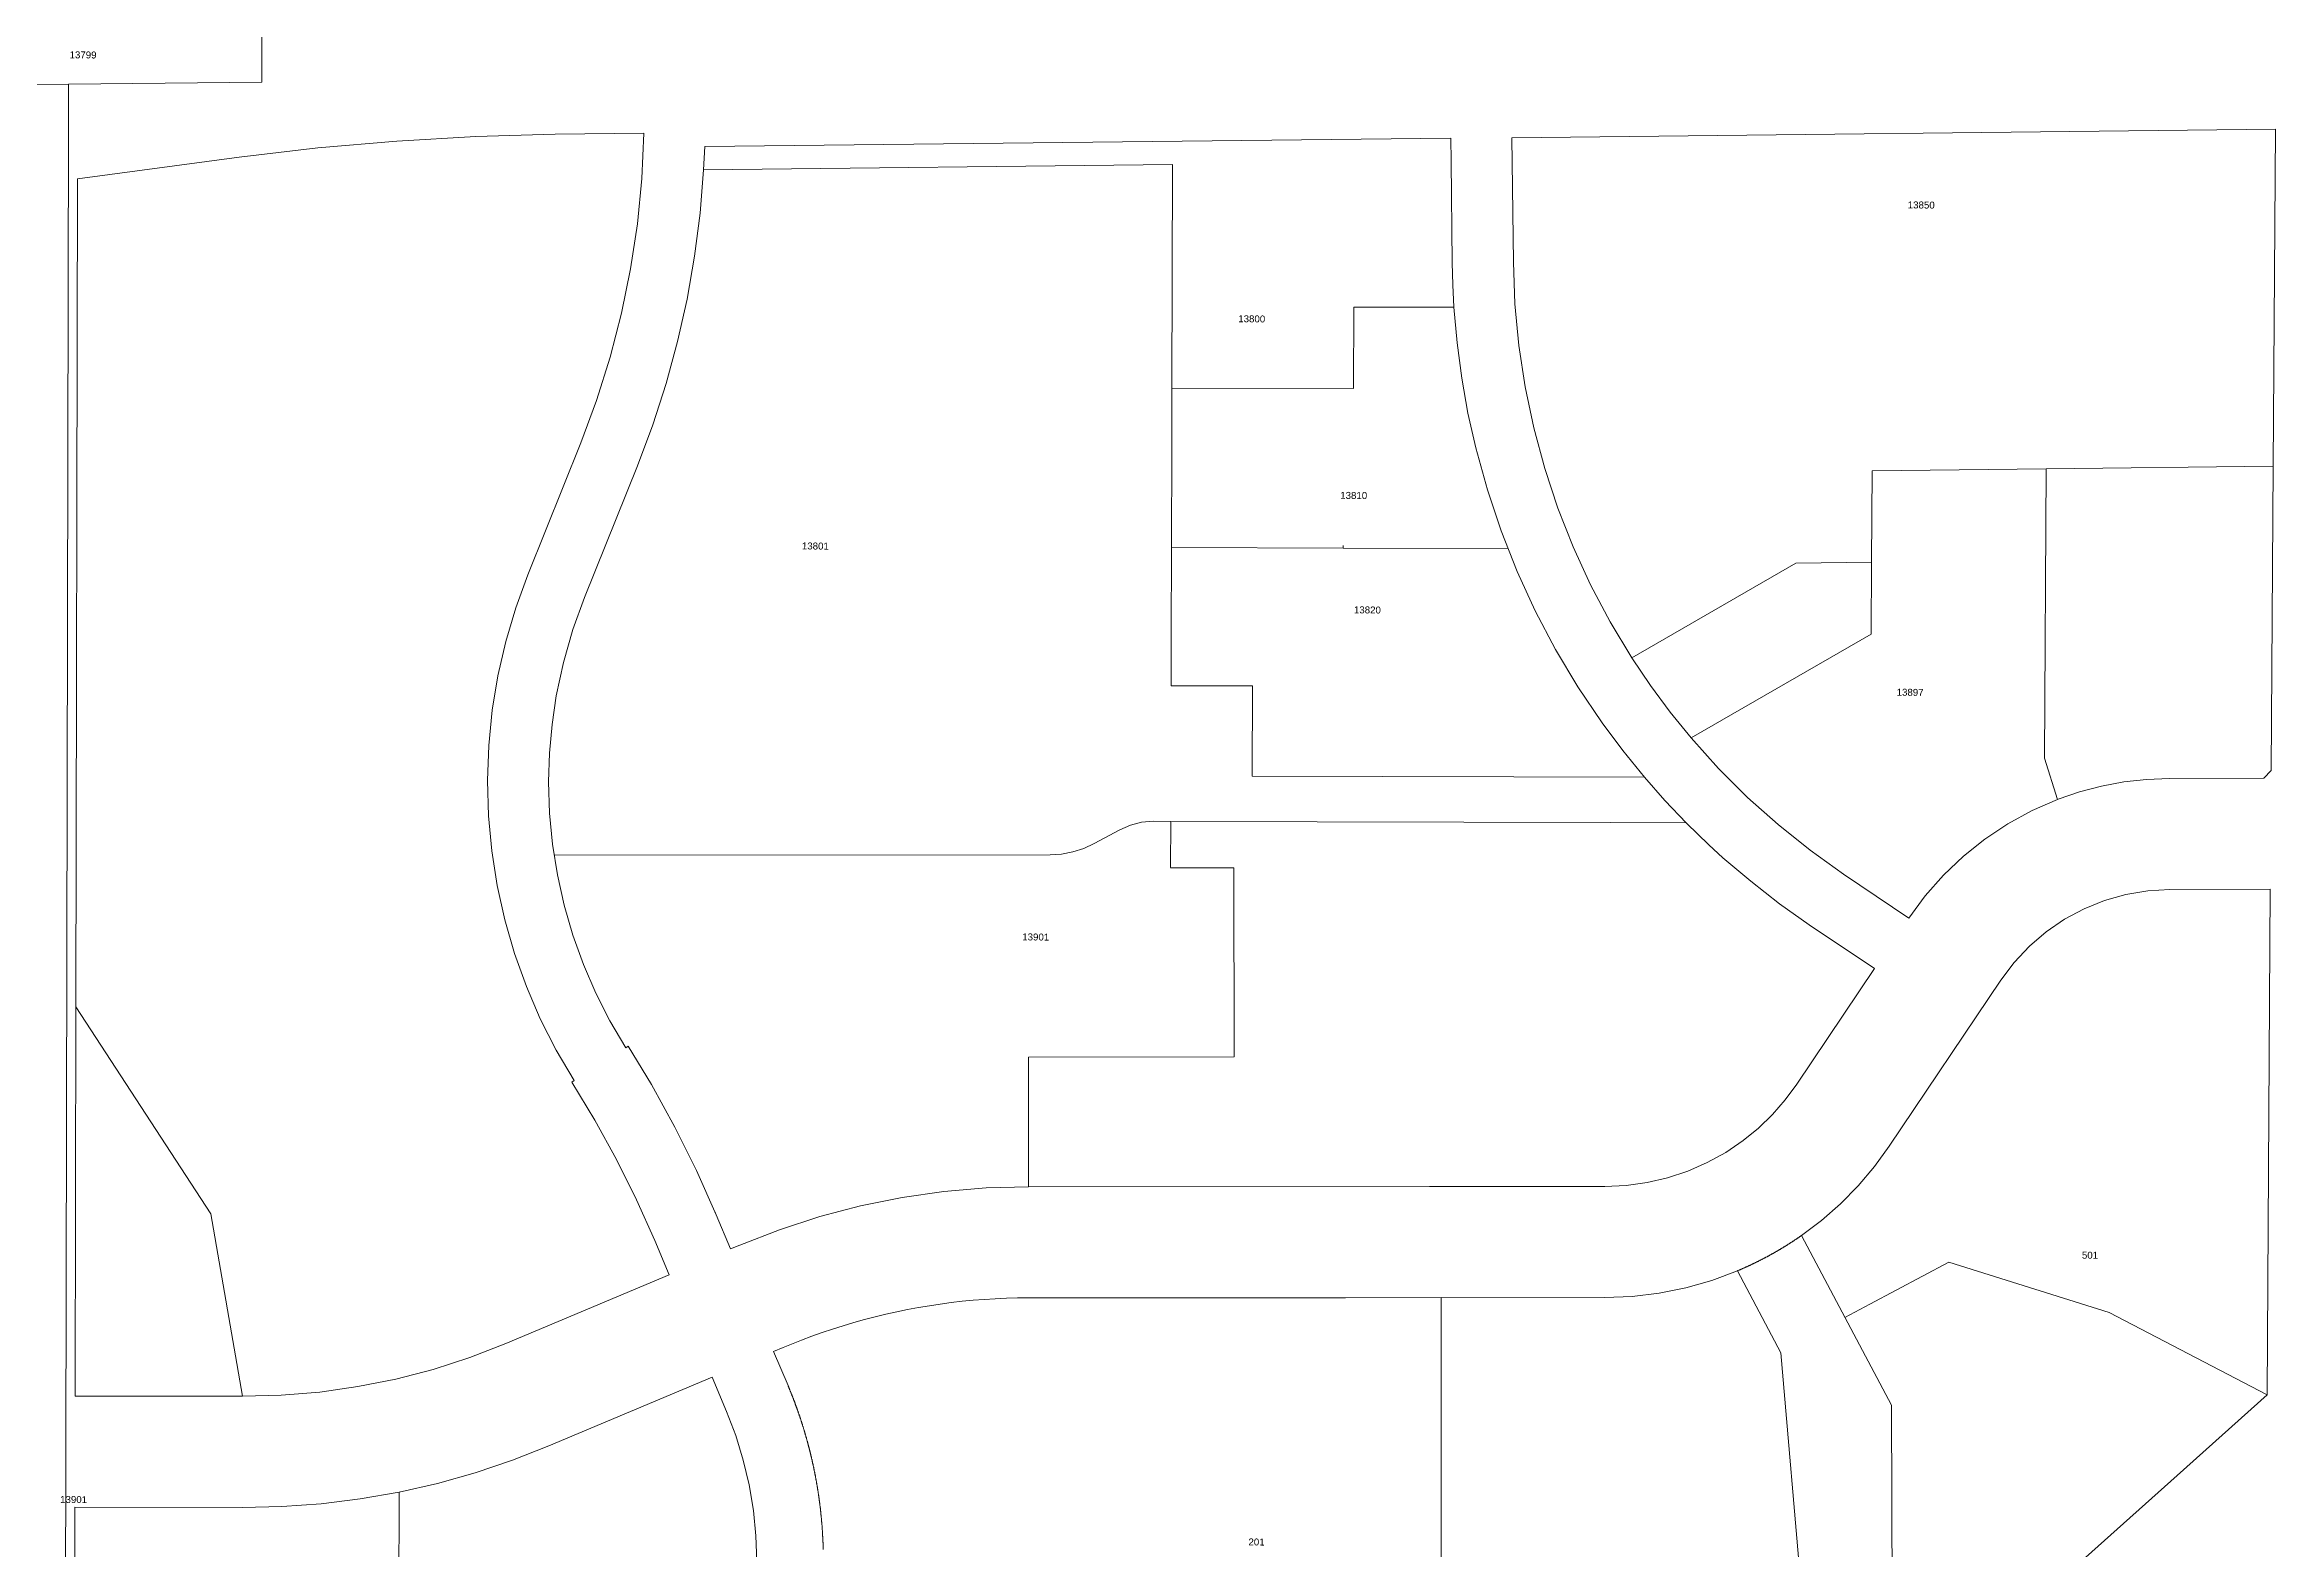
# Model space of a CAD drawing. Header units: feet. Extents: x 2808417 to 2820762, y 948624 to 970780.
# Drawn here: x 2812329 to 2814738, y 966613 to 968238 of the extents above; entities that cross this region are included whole.
import ezdxf
from ezdxf.enums import TextEntityAlignment as Align

# ---------------------------------------------------------------- set-up
doc = ezdxf.new("R2010")
doc.units = ezdxf.units.FT
doc.header["$LTSCALE"] = 0.015
doc.header["$MEASUREMENT"] = 0
doc.layers.add('Dakota County Addresses', color=7, linetype='Continuous')
doc.layers.add('Dakota County Parcels', color=7, linetype='Continuous')
doc.styles.add('Dimensions 100', font='arial.ttf')

# ---------------------------------------------------------------- blocks, each defined once
blk = doc.blocks.new('ACMAP_ANN_TEMPLATE_Dakota County Addresses')
at = {"layer": 'Dakota County Addresses', "style": 'Dimensions 100'}
blk.add_attdef('DakotaCountyAddress', text='', height=50, dxfattribs=at).set_placement((0, 0), align=Align.CENTER)

msp = doc.modelspace()

# ---------------------------------------------------------------- linework, layer by layer
at = {"layer": 'Dakota County Parcels', "lineweight": 5}
for p, q in [((2812563.9, 968247.2), (2812563.8, 968197.2)), ((2812355.1, 968194.9), (2812563.8, 968197.2)), ((2812880.4, 968141.1), (2812976.3, 968141.9)), ((2813847.4, 968136.5), (2813042, 968127.5)), ((2813847.7, 968111.6), (2813847.4, 968136.5)), ((2814737.7, 968146.4), (2813913.5, 968137.2)), ((2813913.5, 968137.2), (2813915, 968002.9)), ((2814737.7, 968146.4), (2814735.3, 967782.5)), ((2812364.9, 968092.7), (2812539.4, 968116.1)), ((2813040.8, 968102.6), (2813042, 968127.5)), ((2813547.1, 968108.3), (2813040.8, 968102.6)), ((2813546.4, 967867), (2813547.1, 968108.3)), ((2813848.9, 968002.2), (2813847.7, 968111.6)), ((2812363.1, 967199), (2812364.9, 968092.7)), ((2813742.7, 967954.4), (2813742.4, 967866.5)), ((2813850.8, 967954.2), (2813742.7, 967954.4)), ((2813546.2, 967803.4), (2813546.4, 967867)), ((2813742.4, 967866.5), (2813546.4, 967867)), ((2812850.9, 967665.5), (2812908.2, 967807.8)), ((2813545.9, 967694.8), (2813546.2, 967803.4)), ((2812912.2, 967640.9), (2812969.4, 967783.1)), ((2814302.4, 967777.6), (2814301.7, 967678.9)), ((2814490.3, 967779.7), (2814302.4, 967777.6)), ((2814490.3, 967779.7), (2814488.3, 967467.3)), ((2814735.3, 967782.5), (2814490.3, 967779.7)), ((2814735.3, 967782.5), (2814733.2, 967454.1)), ((2813545.7, 967599.3), (2813545.9, 967694.8)), ((2813731.4, 967694.3), (2813731.4, 967697)), ((2814220.1, 967678), (2814042.9, 967575.8)), ((2814301.7, 967678.9), (2814220.1, 967678)), ((2814301.7, 967678.9), (2814301.2, 967601.3)), ((2813545.5, 967545.7), (2813545.7, 967599.3)), ((2814301.2, 967601.3), (2814107, 967489.3)), ((2813545.5, 967545.7), (2813633.3, 967545.5)), ((2813633, 967448.1), (2813633.3, 967545.5)), ((2814488.3, 967467.3), (2814502.3, 967422.8)), ((2813633, 967448.1), (2814056.4, 967446.9)), ((2814725.1, 967446), (2814623.2, 967445.6)), ((2814733.2, 967454.1), (2814725.1, 967446)), ((2813490.3, 967390.2), (2813462.4, 967375.2)), ((2813545.2, 967399.2), (2813526.1, 967399.3)), ((2813545, 967349.3), (2813545.2, 967399.2)), ((2813545.2, 967399.2), (2814019.4, 967397.9)), ((2814019.4, 967397.9), (2814101.5, 967397.7)), ((2813414.9, 967363.1), (2812879.3, 967362.9)), ((2814126.2, 967373.8), (2814141.3, 967360)), ((2813545, 967349), (2813613.3, 967349)), ((2813613.3, 967349), (2813613.4, 967145)), ((2814271.3, 967342.4), (2814341.9, 967294.9)), ((2814623.7, 967325.7), (2814732.2, 967326.2)), ((2814728.7, 966780.1), (2814732.2, 967326.2)), ((2814234.5, 967287.7), (2814305, 967240.3)), ((2814221.1, 967115.6), (2814305, 967240.3)), ((2814320.7, 967048.6), (2814441.4, 967228)), ((2812362.3, 966779), (2812363.1, 967199)), ((2812363.1, 967199), (2812508.9, 966975.7)), ((2812956.7, 967154.9), (2812959.3, 967156.5)), ((2812984.4, 967115.2), (2812959.3, 967156.5)), ((2813391.5, 967144.9), (2813613.4, 967145)), ((2813391.5, 967004.9), (2813391.5, 967144.9)), ((2812898.5, 967117.9), (2812901, 967119.6)), ((2813391.5, 967004.9), (2813824.5, 967005.1)), ((2813824.5, 967005.1), (2814013.8, 967005.2)), ((2813054.4, 966974.6), (2813052.9, 966978.1)), ((2812508.9, 966975.7), (2812543.1, 966778.7)), ((2813054.4, 966974.6), (2813069.9, 966937.7)), ((2814323.1, 966769.1), (2814225.9, 966952.2)), ((2812988, 966946.7), (2813003.5, 966909.8)), ((2813069.9, 966937.7), (2813080, 966942)), ((2812827.2, 966835.7), (2813003.5, 966909.8)), ((2814157.8, 966914.4), (2814156.8, 966914)), ((2814203.6, 966825.7), (2814156.8, 966914.1)), ((2814558.4, 966869.1), (2814385.1, 966923.4)), ((2813391.5, 966884.9), (2813733.9, 966885.1)), ((2813733.9, 966885.1), (2813836.9, 966885.2)), ((2814013.9, 966885.2), (2813836.9, 966885.1)), ((2813837, 966591.4), (2813836.9, 966885.2)), ((2814728.7, 966780.1), (2814558.4, 966869.1)), ((2813126.5, 966831.4), (2813116.4, 966827.1)), ((2813116.4, 966827.1), (2813131.9, 966790.3)), ((2814203.6, 966825.7), (2814230.7, 966513.4)), ((2813050.1, 966799.2), (2812873.7, 966725.1)), ((2813065.6, 966762.4), (2813050.1, 966799.2)), ((2812362.3, 966779), (2812543.1, 966778.7)), ((2814323.1, 966769.1), (2814324.4, 966418.3)), ((2812712.1, 966675.3), (2812711.7, 966518.3)), ((2812361.8, 966519), (2812362.1, 966659)), ((2812362.1, 966659), (2812542.9, 966658.7))]:
    msp.add_line(p, q, dxfattribs=at)
for points in [[(2812305.1, 968194.3), (2812305.1, 968194.3), (2812355.1, 968194.9)], [(2812355.1, 968194.9), (2812355, 968150.9), (2812352.2, 966719), (2812351.2, 966229.9)], [(2812880.4, 968141.1), (2812794.9, 968138.6), (2812709.5, 968133.6), (2812624.3, 968126.1), (2812539.4, 968116.1)], [(2812908.2, 967807.8), (2812925.3, 967853.7), (2812940, 967900.4), (2812952.2, 967947.8), (2812962, 967995.8), (2812969.3, 968044.2), (2812974.1, 968093), (2812976.3, 968141.9)], [(2812969.4, 967783.1), (2812985.9, 967827.1), (2813000.4, 967871.8), (2813012.7, 967917.1), (2813023, 967962.9), (2813031.1, 968009.2), (2813037.1, 968055.8), (2813040.8, 968102.6)], [(2813848.9, 968002.2), (2813849.5, 967978.2), (2813850.8, 967954.2)], [(2813915, 968002.9), (2813916.7, 967957.7), (2813921, 967912.8), (2813927.8, 967868.1), (2813937.1, 967823.9), (2813948.8, 967780.3), (2813963, 967737.4), (2813979.5, 967695.4), (2813998.4, 967654.4), (2814019.5, 967614.5), (2814042.9, 967575.8)], [(2813850.8, 967954.2), (2813854.2, 967915.9), (2813859.2, 967877.8), (2813866, 967840), (2813874.4, 967802.5)], [(2813874.4, 967802.5), (2813886.9, 967757.2), (2813901.8, 967712.7), (2813919.1, 967669), (2813938.7, 967626.4), (2813960.5, 967584.8), (2813984.6, 967544.5), (2814010.8, 967505.5)], [(2813908.9, 967693.8), (2813731.4, 967694.3), (2813545.9, 967694.8)], [(2812850.9, 967665.5), (2812837.9, 967629.9), (2812827.1, 967593.5), (2812818.7, 967556.5), (2812812.6, 967519.1), (2812808.8, 967481.3), (2812807.5, 967443.4), (2812808.6, 967405.4), (2812812.1, 967367.6), (2812817.9, 967330.1), (2812826.1, 967293.1), (2812836.6, 967256.6), (2812849.4, 967220.9), (2812864.5, 967186), (2812881.7, 967152.2), (2812901, 967119.6)], [(2812912.2, 967640.9), (2812899.6, 967606.2), (2812889.4, 967570.8), (2812881.7, 967534.7)], [(2814042.9, 967575.8), (2814062.9, 967546), (2814084.3, 967517.2), (2814107, 967489.3)], [(2812881.7, 967534.7), (2812877.2, 967503.9), (2812874.4, 967473), (2812873.5, 967441.9)], [(2814010.8, 967505.5), (2814033, 967475.8), (2814056.4, 967446.9)], [(2814107, 967489.3), (2814136.5, 967456.4), (2814167.8, 967425.1), (2814200.8, 967395.7), (2814235.3, 967368.1), (2814271.3, 967342.4)], [(2812873.5, 967441.9), (2812874.5, 967408.2), (2812877.7, 967374.7), (2812882.9, 967341.5), (2812890.2, 967308.7), (2812899.6, 967276.4), (2812911, 967244.7), (2812924.3, 967213.9), (2812939.6, 967183.9), (2812956.7, 967154.9)], [(2814056.4, 967446.9), (2814078.7, 967421.7), (2814102, 967397.3), (2814126.2, 967373.8)], [(2814623.2, 967445.6), (2814598.6, 967444.6), (2814574.2, 967441.8), (2814550.1, 967437.3), (2814526.3, 967431), (2814503, 967423.1), (2814502.3, 967422.8)], [(2814502.3, 967422.8), (2814475, 967410.9), (2814448.9, 967396.7), (2814424.1, 967380.2), (2814400.8, 967361.7), (2814379.2, 967341.2), (2814359.5, 967318.9), (2814341.9, 967294.9)], [(2813526.1, 967399.3), (2813513.7, 967398.3), (2813501.7, 967395.2), (2813490.3, 967390.2)], [(2813414.9, 967363.1), (2813427.3, 967363.9), (2813439.4, 967366.2), (2813451.2, 967370), (2813462.4, 967375.2)], [(2814141.3, 967360), (2814171.2, 967334.6), (2814202.3, 967310.4), (2814234.5, 967287.7)], [(2814623.7, 967325.7), (2814599.9, 967324.3), (2814576.3, 967320.3), (2814553.3, 967313.8), (2814531.1, 967304.9), (2814510, 967293.6), (2814490.3, 967280.1), (2814472.1, 967264.5), (2814455.8, 967247.1), (2814441.4, 967228)], [(2812988, 966946.7), (2812968.3, 966990.9), (2812946.8, 967034.2), (2812923.5, 967076.6), (2812898.5, 967117.9)], [(2813054.4, 966974.6), (2813033, 967022.4), (2813009.7, 967069.3), (2812984.4, 967115.2)], [(2814163.1, 967054.8), (2814179.5, 967068.1), (2814194.7, 967082.7), (2814208.6, 967098.6), (2814221.1, 967115.6)], [(2814013.8, 967005.2), (2814036.7, 967006.3), (2814059.3, 967009.4), (2814081.5, 967014.6), (2814103.2, 967021.8), (2814124.2, 967030.9), (2814144.2, 967042), (2814163.1, 967054.8)], [(2814226, 966952.2), (2814247.6, 966968.6), (2814268.1, 966986.5), (2814287.1, 967005.9), (2814304.7, 967026.7), (2814320.7, 967048.6)], [(2813391.5, 967004.9), (2813345.9, 967003.6), (2813300.3, 966999.7), (2813255.1, 966993.2), (2813210.3, 966984.1), (2813166.1, 966972.6), (2813122.7, 966958.5), (2813080, 966942)], [(2814225.9, 966952.2), (2814225.5, 966951.9), (2814225.1, 966951.6), (2814224.7, 966951.3), (2814224.3, 966951.1), (2814223.9, 966950.8), (2814223.5, 966950.5), (2814223.1, 966950.2), (2814222.7, 966949.9), (2814222.2, 966949.6), (2814221.8, 966949.4), (2814221.4, 966949.1), (2814221, 966948.8), (2814220.6, 966948.5), (2814220.2, 966948.2), (2814219.8, 966948), (2814219.3, 966947.7), (2814218.9, 966947.4), (2814218.5, 966947.1), (2814218.1, 966946.9), (2814217.7, 966946.6), (2814217.3, 966946.3), (2814216.8, 966946), (2814216.4, 966945.8), (2814216, 966945.5), (2814215.6, 966945.2), (2814215.2, 966944.9), (2814214.7, 966944.7), (2814214.3, 966944.4), (2814213.9, 966944.1), (2814213.5, 966943.9), (2814213.1, 966943.6), (2814212.6, 966943.3), (2814212.2, 966943), (2814211.8, 966942.8), (2814211.4, 966942.5), (2814211, 966942.2), (2814210.5, 966942), (2814210.1, 966941.7), (2814209.7, 966941.4), (2814209.3, 966941.2), (2814208.8, 966940.9), (2814208.4, 966940.7), (2814208, 966940.4), (2814207.6, 966940.1), (2814207.1, 966939.9), (2814206.7, 966939.6), (2814206.3, 966939.3), (2814205.9, 966939.1), (2814205.4, 966938.8), (2814205, 966938.6), (2814204.6, 966938.3), (2814204.1, 966938.1), (2814203.7, 966937.8), (2814203.3, 966937.5), (2814202.9, 966937.3), (2814202.4, 966937), (2814202, 966936.8), (2814201.6, 966936.5), (2814201.1, 966936.3), (2814200.7, 966936), (2814200.3, 966935.8), (2814199.8, 966935.5), (2814199.4, 966935.3), (2814199, 966935), (2814198.5, 966934.8), (2814198.1, 966934.5), (2814197.7, 966934.3), (2814197.2, 966934), (2814196.8, 966933.8), (2814196.4, 966933.5), (2814195.9, 966933.3), (2814195.5, 966933), (2814195.1, 966932.8), (2814194.6, 966932.5), (2814194.2, 966932.3), (2814193.8, 966932), (2814193.3, 966931.8), (2814192.9, 966931.6), (2814192.4, 966931.3), (2814192, 966931.1), (2814191.6, 966930.8), (2814191.1, 966930.6), (2814190.7, 966930.4), (2814190.3, 966930.1), (2814189.8, 966929.9), (2814189.4, 966929.6), (2814188.9, 966929.4), (2814188.5, 966929.2), (2814188.1, 966928.9), (2814187.6, 966928.7), (2814187.2, 966928.5), (2814186.7, 966928.2), (2814186.3, 966928), (2814185.8, 966927.8), (2814185.4, 966927.5), (2814185, 966927.3), (2814184.5, 966927.1), (2814184.1, 966926.8), (2814183.6, 966926.6), (2814183.2, 966926.4), (2814182.7, 966926.1), (2814182.3, 966925.9), (2814181.9, 966925.7), (2814181.4, 966925.5), (2814181, 966925.2), (2814180.5, 966925), (2814180.1, 966924.8), (2814179.6, 966924.6), (2814179.2, 966924.3), (2814178.7, 966924.1), (2814178.3, 966923.9), (2814177.8, 966923.7), (2814177.4, 966923.4), (2814176.9, 966923.2), (2814176.5, 966923), (2814176, 966922.8), (2814175.6, 966922.6), (2814175.1, 966922.3), (2814174.7, 966922.1), (2814174.2, 966921.9), (2814173.8, 966921.7), (2814173.3, 966921.5), (2814172.9, 966921.3), (2814172.4, 966921), (2814172, 966920.8), (2814171.5, 966920.6), (2814171.1, 966920.4), (2814170.6, 966920.2), (2814170.2, 966920), (2814169.7, 966919.8), (2814169.3, 966919.6), (2814168.8, 966919.4), (2814168.4, 966919.1), (2814167.9, 966918.9), (2814167.4, 966918.7), (2814167, 966918.5), (2814166.5, 966918.3), (2814166.1, 966918.1), (2814165.6, 966917.9), (2814165.2, 966917.7), (2814164.7, 966917.5), (2814164.3, 966917.3), (2814163.8, 966917.1), (2814163.3, 966916.9), (2814162.9, 966916.7), (2814162.4, 966916.5), (2814162, 966916.3), (2814161.5, 966916.1), (2814161.1, 966915.9), (2814160.6, 966915.7), (2814160.1, 966915.5), (2814159.7, 966915.3), (2814159.2, 966915.1), (2814158.8, 966914.9), (2814158.3, 966914.7), (2814157.8, 966914.5), (2814157.4, 966914.3), (2814156.8, 966914.1)], [(2814013.9, 966885.2), (2814043.2, 966886.4), (2814072.4, 966889.9), (2814101.1, 966895.7), (2814129.3, 966903.8), (2814156.8, 966914)], [(2814385.1, 966923.4), (2814299.9, 966878.3), (2814272.8, 966863.9)], [(2813391.5, 966884.9), (2813379.6, 966884.8), (2813367.7, 966884.5), (2813355.7, 966884), (2813343.8, 966883.3), (2813331.9, 966882.3), (2813320, 966881.2), (2813308.1, 966879.8), (2813296.3, 966878.2), (2813284.5, 966876.5), (2813272.7, 966874.5), (2813261, 966872.3), (2813249.3, 966869.9), (2813237.6, 966867.3), (2813226, 966864.5), (2813214.4, 966861.5), (2813202.9, 966858.3), (2813191.5, 966854.9), (2813180.1, 966851.3), (2813168.7, 966847.5), (2813157.5, 966843.6), (2813146.3, 966839.4), (2813126.5, 966831.4)], [(2812543.1, 966778.7), (2812584.8, 966779.8), (2812626.3, 966783.3), (2812667.5, 966789.1), (2812708.4, 966797.3), (2812748.7, 966807.8), (2812788.4, 966820.6), (2812827.2, 966835.7)], [(2813131.9, 966790.3), (2813132.1, 966789.8), (2813132.3, 966789.4), (2813132.5, 966788.9), (2813132.7, 966788.4), (2813132.9, 966788), (2813133.1, 966787.5), (2813133.2, 966787), (2813133.4, 966786.6), (2813133.6, 966786.1), (2813133.8, 966785.7), (2813134, 966785.2), (2813134.2, 966784.7), (2813134.4, 966784.3), (2813134.6, 966783.8), (2813134.8, 966783.3), (2813134.9, 966782.9), (2813135.1, 966782.4), (2813135.3, 966782), (2813135.5, 966781.5), (2813135.7, 966781), (2813135.9, 966780.6), (2813136.1, 966780.1), (2813136.2, 966779.6), (2813136.4, 966779.2), (2813136.6, 966778.7), (2813136.8, 966778.2), (2813137, 966777.8), (2813137.1, 966777.3), (2813137.3, 966776.8), (2813137.5, 966776.4), (2813137.7, 966775.9), (2813137.9, 966775.4), (2813138, 966775), (2813138.2, 966774.5), (2813138.4, 966774), (2813138.6, 966773.6), (2813138.8, 966773.1), (2813138.9, 966772.6), (2813139.1, 966772.2), (2813139.3, 966771.7), (2813139.5, 966771.2), (2813139.6, 966770.8), (2813139.8, 966770.3), (2813140, 966769.8), (2813140.1, 966769.3), (2813140.3, 966768.9), (2813140.5, 966768.4), (2813140.7, 966767.9), (2813140.8, 966767.5), (2813141, 966767), (2813141.2, 966766.5), (2813141.3, 966766.1), (2813141.5, 966765.6), (2813141.7, 966765.1), (2813141.8, 966764.6), (2813142, 966764.2), (2813142.2, 966763.7), (2813142.3, 966763.2), (2813142.5, 966762.8), (2813142.7, 966762.3), (2813142.8, 966761.8), (2813143, 966761.3), (2813143.2, 966760.9), (2813143.3, 966760.4), (2813143.5, 966759.9), (2813143.7, 966759.5), (2813143.8, 966759), (2813144, 966758.5), (2813144.1, 966758), (2813144.3, 966757.6), (2813144.5, 966757.1), (2813144.6, 966756.6), (2813144.8, 966756.1), (2813144.9, 966755.7), (2813145.1, 966755.2), (2813145.3, 966754.7), (2813145.4, 966754.2), (2813145.6, 966753.8), (2813145.7, 966753.3), (2813145.9, 966752.8), (2813146, 966752.3), (2813146.2, 966751.9), (2813146.3, 966751.4), (2813146.5, 966750.9), (2813146.7, 966750.4), (2813146.8, 966750), (2813147, 966749.5), (2813147.1, 966749), (2813147.3, 966748.5), (2813147.4, 966748.1), (2813147.6, 966747.6), (2813147.7, 966747.1), (2813147.9, 966746.6), (2813148, 966746.2), (2813148.2, 966745.7), (2813148.3, 966745.2), (2813148.5, 966744.7), (2813148.6, 966744.2), (2813148.7, 966743.8), (2813148.9, 966743.3), (2813149, 966742.8), (2813149.2, 966742.3), (2813149.3, 966741.8), (2813149.5, 966741.4), (2813149.6, 966740.9), (2813149.8, 966740.4), (2813149.9, 966739.9), (2813150, 966739.5), (2813150.2, 966739), (2813150.3, 966738.5), (2813150.5, 966738), (2813150.6, 966737.5), (2813150.7, 966737.1), (2813150.9, 966736.6), (2813151, 966736.1), (2813151.2, 966735.6), (2813151.3, 966735.1), (2813151.4, 966734.7), (2813151.6, 966734.2), (2813151.7, 966733.7), (2813151.8, 966733.2), (2813152, 966732.7), (2813152.1, 966732.2), (2813152.2, 966731.8), (2813152.4, 966731.3), (2813152.5, 966730.8), (2813152.6, 966730.3), (2813152.8, 966729.8), (2813152.9, 966729.4), (2813153, 966728.9), (2813153.2, 966728.4), (2813153.3, 966727.9), (2813153.4, 966727.4), (2813153.6, 966726.9), (2813153.7, 966726.5), (2813153.8, 966726), (2813153.9, 966725.5), (2813154.1, 966725), (2813154.2, 966724.5), (2813154.3, 966724), (2813154.5, 966723.6), (2813154.6, 966723.1), (2813154.7, 966722.6), (2813154.8, 966722.1), (2813155, 966721.6), (2813155.1, 966721.1), (2813155.2, 966720.6), (2813155.3, 966720.2), (2813155.4, 966719.7), (2813155.6, 966719.2), (2813155.7, 966718.7), (2813155.8, 966718.2), (2813155.9, 966717.7), (2813156, 966717.3), (2813156.2, 966716.8), (2813156.3, 966716.3), (2813156.4, 966715.8), (2813156.5, 966715.3), (2813156.6, 966714.8), (2813156.7, 966714.3), (2813156.9, 966713.9), (2813157, 966713.4), (2813157.1, 966712.9), (2813157.2, 966712.4), (2813157.3, 966711.9), (2813157.4, 966711.4), (2813157.5, 966710.9), (2813157.7, 966710.4), (2813157.8, 966710), (2813157.9, 966709.5), (2813158, 966709), (2813158.1, 966708.5), (2813158.2, 966708), (2813158.3, 966707.5), (2813158.4, 966707), (2813158.5, 966706.5), (2813158.6, 966706.1), (2813158.8, 966705.6), (2813158.9, 966705.1), (2813159, 966704.6), (2813159.1, 966704.1), (2813159.2, 966703.6), (2813159.3, 966703.1), (2813159.4, 966702.6), (2813159.5, 966702.1), (2813159.6, 966701.7), (2813159.7, 966701.2), (2813159.8, 966700.7), (2813159.9, 966700.2), (2813160, 966699.7), (2813160.1, 966699.2), (2813160.2, 966698.7), (2813160.3, 966698.2), (2813160.4, 966697.7), (2813160.5, 966697.2), (2813160.6, 966696.8), (2813160.7, 966696.3), (2813160.8, 966695.8), (2813160.9, 966695.3), (2813161, 966694.8), (2813161.1, 966694.3), (2813161.2, 966693.8), (2813161.3, 966693.3), (2813161.4, 966692.8), (2813161.5, 966692.3), (2813161.6, 966691.9), (2813161.6, 966691.4), (2813161.7, 966690.9), (2813161.8, 966690.4), (2813161.9, 966689.9), (2813162, 966689.4), (2813162.1, 966688.9), (2813162.2, 966688.4), (2813162.3, 966687.9), (2813162.4, 966687.4), (2813162.5, 966686.9), (2813162.5, 966686.4), (2813162.6, 966685.9), (2813162.7, 966685.5), (2813162.8, 966685), (2813162.9, 966684.5), (2813163, 966684), (2813163.1, 966683.5), (2813163.1, 966683), (2813163.2, 966682.5), (2813163.3, 966682), (2813163.4, 966681.5), (2813163.5, 966681), (2813163.6, 966680.5), (2813163.6, 966680), (2813163.7, 966679.5), (2813163.8, 966679), (2813163.9, 966678.6), (2813164, 966678.1), (2813164, 966677.6), (2813164.1, 966677.1), (2813164.2, 966676.6), (2813164.3, 966676.1), (2813164.3, 966675.6), (2813164.4, 966675.1), (2813164.5, 966674.6), (2813164.6, 966674.1), (2813164.7, 966673.6), (2813164.7, 966673.1), (2813164.8, 966672.6), (2813164.9, 966672.1), (2813164.9, 966671.6), (2813165, 966671.1), (2813165.1, 966670.6), (2813165.2, 966670.2), (2813165.2, 966669.7), (2813165.3, 966669.2), (2813165.4, 966668.7), (2813165.4, 966668.2), (2813165.5, 966667.7), (2813165.6, 966667.2), (2813165.6, 966666.7), (2813165.7, 966666.2), (2813165.8, 966665.7), (2813165.8, 966665.2), (2813165.9, 966664.7), (2813166, 966664.2), (2813166, 966663.7), (2813166.1, 966663.2), (2813166.2, 966662.7), (2813166.2, 966662.2), (2813166.3, 966661.7), (2813166.3, 966661.2), (2813166.4, 966660.7), (2813166.5, 966660.2), (2813166.5, 966659.7), (2813166.6, 966659.2), (2813166.7, 966658.8), (2813166.7, 966658.3), (2813166.8, 966657.8), (2813166.8, 966657.3), (2813166.9, 966656.8), (2813166.9, 966656.3), (2813167, 966655.8), (2813167.1, 966655.3), (2813167.1, 966654.8), (2813167.2, 966654.3), (2813167.2, 966653.8), (2813167.3, 966653.3), (2813167.3, 966652.8), (2813167.4, 966652.3), (2813167.4, 966651.8), (2813167.5, 966651.3), (2813167.5, 966650.8), (2813167.6, 966650.3), (2813167.6, 966649.8), (2813167.7, 966649.3), (2813167.7, 966648.8), (2813167.8, 966648.3), (2813167.8, 966647.8), (2813167.9, 966647.3), (2813167.9, 966646.8), (2813168, 966646.3), (2813168, 966645.8), (2813168.1, 966645.3), (2813168.1, 966644.8), (2813168.1, 966644.3), (2813168.2, 966643.8), (2813168.2, 966643.3), (2813168.3, 966642.8), (2813168.3, 966642.3), (2813168.4, 966641.8), (2813168.4, 966641.3), (2813168.4, 966640.8), (2813168.5, 966640.3), (2813168.5, 966639.8), (2813168.6, 966639.3), (2813168.6, 966638.8), (2813168.6, 966638.4), (2813168.7, 966637.9), (2813168.7, 966637.4), (2813168.8, 966636.9), (2813168.8, 966636.4), (2813168.8, 966635.9), (2813168.9, 966635.4), (2813168.9, 966634.9), (2813168.9, 966634.4), (2813169, 966633.9), (2813169, 966633.4), (2813169, 966632.9), (2813169.1, 966632.4), (2813169.1, 966631.9), (2813169.1, 966631.4), (2813169.2, 966630.9), (2813169.2, 966630.4), (2813169.2, 966629.9), (2813169.2, 966629.4), (2813169.3, 966628.9), (2813169.3, 966628.4), (2813169.3, 966627.9), (2813169.4, 966627.4), (2813169.4, 966626.9), (2813169.4, 966626.4), (2813169.4, 966625.9), (2813169.5, 966625.4), (2813169.5, 966624.9), (2813169.5, 966624.4), (2813169.5, 966623.9), (2813169.6, 966623.4), (2813169.6, 966622.9), (2813169.6, 966622.4), (2813169.6, 966621.9), (2813169.6, 966621.4), (2813169.7, 966620.9), (2813169.7, 966620.4), (2813169.7, 966619.9), (2813169.7, 966619.4), (2813169.7, 966618.9), (2813169.8, 966618.4), (2813169.8, 966617.9), (2813169.8, 966617.4), (2813169.8, 966616.9), (2813169.8, 966616.4), (2813169.8, 966615.9), (2813169.9, 966615.4), (2813169.9, 966614.9), (2813169.9, 966614.4), (2813169.9, 966613.9), (2813169.9, 966613.4)], [(2813098.1, 966600.3), (2813097.2, 966628), (2813094.5, 966655.6), (2813090, 966683), (2813083.6, 966709.9), (2813075.5, 966736.4), (2813065.6, 966762.4)], [(2814324.4, 966418.3), (2814362.1, 966452), (2814631.5, 966693.1), (2814728.7, 966780.1)], [(2812712.1, 966675.3), (2812753.4, 966684.7), (2812794.1, 966696.2), (2812834.3, 966709.6), (2812873.7, 966725.1)], [(2812542.9, 966658.7), (2812585.4, 966659.7), (2812627.9, 966662.8), (2812670.1, 966668), (2812712, 966675.3), (2812712.1, 966675.3)]]:
    msp.add_lwpolyline(points, dxfattribs=at)

# ---------------------------------------------------------------- block references
at = {"layer": 'Dakota County Addresses', "lineweight": 5, "xscale": 0.15, "yscale": 0.15, "zscale": 0.15, "rotation": 359.5015230000861}
for p, values in [((2812370.8, 968222.8), {'DakotaCountyAddress': '13799'}), ((2814355.3, 968060.8), {'DakotaCountyAddress': '13850'}), ((2813632.5, 967937.9), {'DakotaCountyAddress': '13800'}), ((2813632.5, 967937.9), {'DakotaCountyAddress': '13800'}), ((2813632.5, 967937.9), {'DakotaCountyAddress': '13800'}), ((2813632.5, 967937.9), {'DakotaCountyAddress': '13800'}), ((2813632.5, 967937.9), {'DakotaCountyAddress': '13800'}), ((2813632.5, 967937.9), {'DakotaCountyAddress': '13800'}), ((2813632.5, 967937.9), {'DakotaCountyAddress': '13800'}), ((2813632.5, 967937.9), {'DakotaCountyAddress': '13800'}), ((2813632.5, 967937.9), {'DakotaCountyAddress': '13800'}), ((2813632.5, 967937.9), {'DakotaCountyAddress': '13800'}), ((2813632.5, 967937.9), {'DakotaCountyAddress': '13800'}), ((2813632.5, 967937.9), {'DakotaCountyAddress': '13800'}), ((2813632.5, 967937.9), {'DakotaCountyAddress': '13800'}), ((2813632.5, 967937.9), {'DakotaCountyAddress': '13800'}), ((2813632.5, 967937.9), {'DakotaCountyAddress': '13800'}), ((2813632.5, 967937.9), {'DakotaCountyAddress': '13800'}), ((2813632.5, 967937.9), {'DakotaCountyAddress': '13800'}), ((2813632.5, 967937.9), {'DakotaCountyAddress': '13800'}), ((2813632.5, 967937.9), {'DakotaCountyAddress': '13800'}), ((2813632.5, 967937.9), {'DakotaCountyAddress': '13800'}), ((2813632.5, 967937.9), {'DakotaCountyAddress': '13800'}), ((2813632.5, 967937.9), {'DakotaCountyAddress': '13800'}), ((2813632.5, 967937.9), {'DakotaCountyAddress': '13800'}), ((2813632.5, 967937.9), {'DakotaCountyAddress': '13800'}), ((2813632.5, 967937.9), {'DakotaCountyAddress': '13800'}), ((2813632.5, 967937.9), {'DakotaCountyAddress': '13800'}), ((2813632.5, 967937.9), {'DakotaCountyAddress': '13800'}), ((2813632.5, 967937.9), {'DakotaCountyAddress': '13800'}), ((2813632.5, 967937.9), {'DakotaCountyAddress': '13800'}), ((2813632.5, 967937.9), {'DakotaCountyAddress': '13800'}), ((2813632.5, 967937.9), {'DakotaCountyAddress': '13800'}), ((2813632.5, 967937.9), {'DakotaCountyAddress': '13800'}), ((2813632.5, 967937.9), {'DakotaCountyAddress': '13800'}), ((2813632.5, 967937.9), {'DakotaCountyAddress': '13800'}), ((2813632.5, 967937.9), {'DakotaCountyAddress': '13800'}), ((2813632.5, 967937.9), {'DakotaCountyAddress': '13800'}), ((2813632.5, 967937.9), {'DakotaCountyAddress': '13800'}), ((2813632.5, 967937.9), {'DakotaCountyAddress': '13800'}), ((2813632.5, 967937.9), {'DakotaCountyAddress': '13800'}), ((2813632.5, 967937.9), {'DakotaCountyAddress': '13800'}), ((2813632.5, 967937.9), {'DakotaCountyAddress': '13800'}), ((2813632.5, 967937.9), {'DakotaCountyAddress': '13800'}), ((2813632.5, 967937.9), {'DakotaCountyAddress': '13800'}), ((2813742.6, 967747.3), {'DakotaCountyAddress': '13810'}), ((2813161.4, 967692.7), {'DakotaCountyAddress': '13801'}), ((2813757.4, 967623.7), {'DakotaCountyAddress': '13820'}), ((2814343.3, 967534.8), {'DakotaCountyAddress': '13897'}), ((2813399.3, 967270.7), {'DakotaCountyAddress': '13901'}), ((2814537.5, 966927.2), {'DakotaCountyAddress': '501'}), ((2812360.6, 966663.5), {'DakotaCountyAddress': '13901'}), ((2813637.7, 966617.7), {'DakotaCountyAddress': '201'})]:
    msp.add_blockref('ACMAP_ANN_TEMPLATE_Dakota County Addresses', p, dxfattribs=at).add_auto_attribs(values)

doc.saveas('drawing.dxf')
